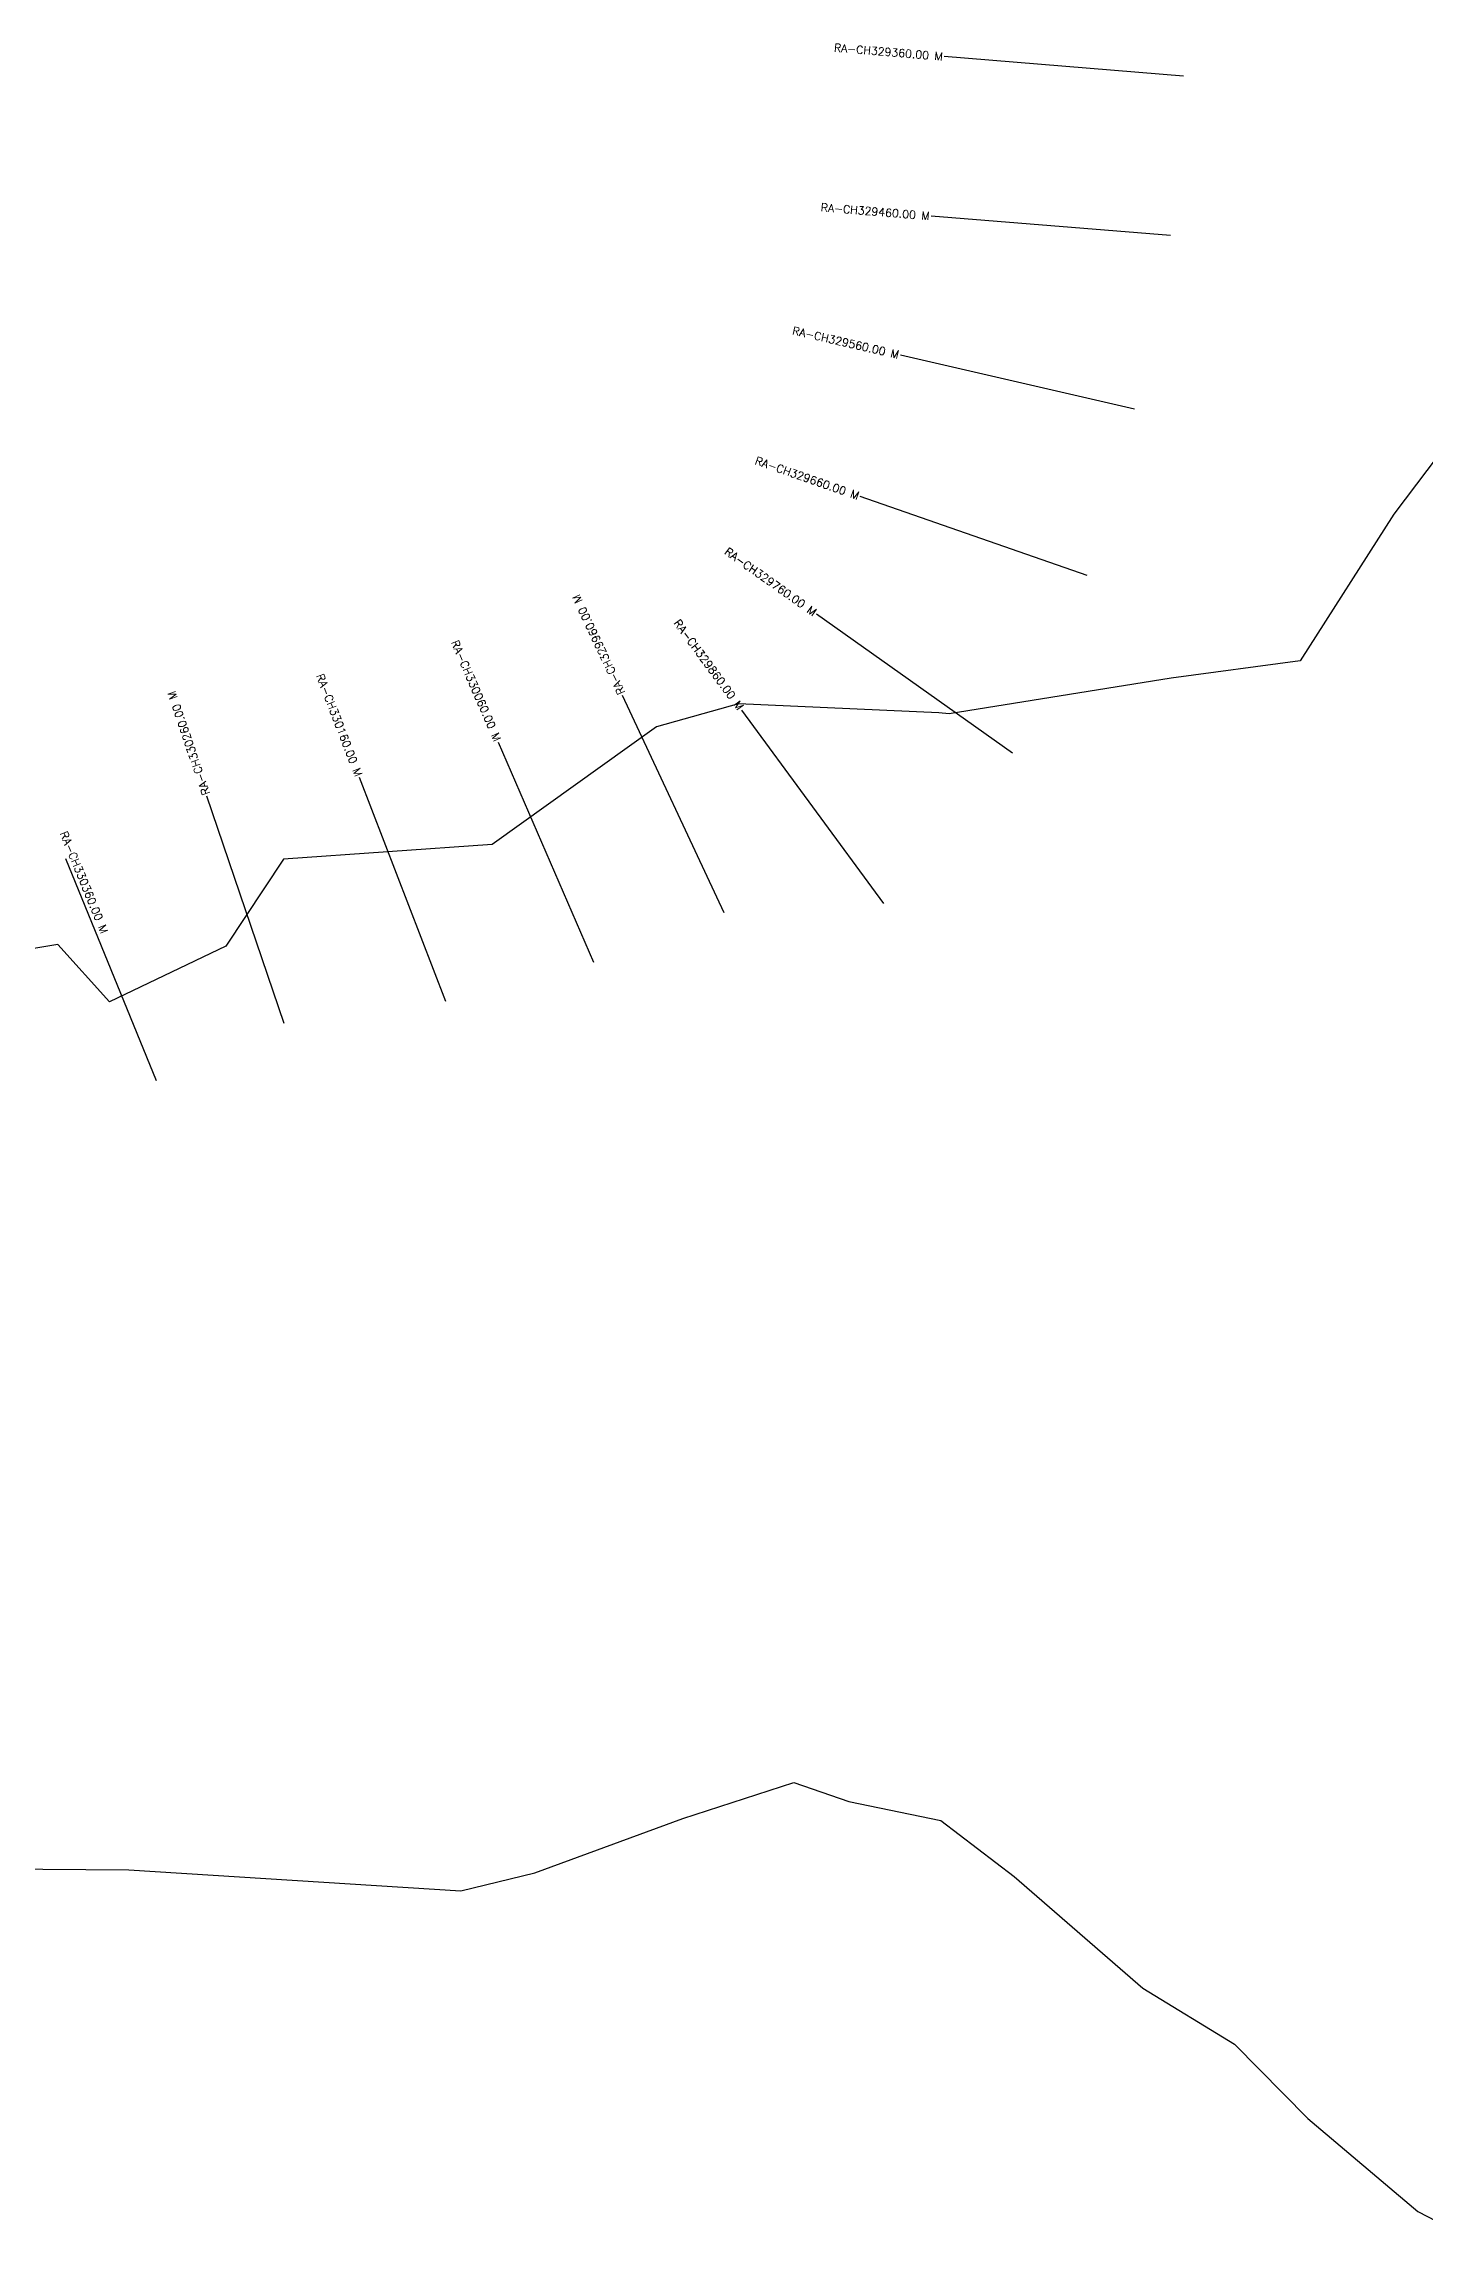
# Model space of a CAD drawing. Header units: metres. Extents: x 288417 to 291917, y 1992097 to 1994531.
# Drawn here: x 289305 to 290167, y 1993165 to 1994531 of the extents above; entities that cross this region are included whole.
import ezdxf
from ezdxf.enums import TextEntityAlignment as Align

# ---------------------------------------------------------------- set-up
doc = ezdxf.new("R2010")
doc.units = ezdxf.units.M
doc.header["$MEASUREMENT"] = 0
for name, color, linetype in [('CS', 134, 'Continuous'), ('CSMark', 6, 'Continuous'), ('VILLAGE BOUNDRY', 10, 'Continuous')]:
    doc.layers.add(name, color=color, linetype=linetype)
doc.styles.get("Standard").update_dxf_attribs({"font": 'simplex.shx'})

msp = doc.modelspace()

# ---------------------------------------------------------------- linework, layer by layer
at = {"layer": 'CS'}
for p, q in [((290016.6, 1994511), (289867.1, 1994523.2)), ((290008.4, 1994411.4), (289858.9, 1994423.5)), ((289985.8, 1994302.9), (289839.7, 1994336.7)), ((289956.3, 1994199.1), (289814.6, 1994248.4)), ((289909.6, 1994088.1), (289787.2, 1994174.8)), ((289729.6, 1993988.3), (289666.1, 1994124.1)), ((289829.4, 1993994.1), (289740.7, 1994115)), ((289648.2, 1993957.2), (289588.5, 1994094.8)), ((289555.8, 1993932.9), (289501.8, 1994072.9)), ((289454.8, 1993919.2), (289406.4, 1994061.2)), ((289375, 1993883.3), (289318.3, 1994022.1))]:
    msp.add_line(p, q, dxfattribs=at)
at = {"layer": 'VILLAGE BOUNDRY'}
for points in [[(290182.7, 1994283.3), (290147.8, 1994237.4), (290089.4, 1994145.7), (290008.7, 1994134.8), (289870.2, 1994112.7), (289863.7, 1994113.2), (289738.5, 1994118.8), (289687.4, 1994104.5), (289584.6, 1994030.9), (289454.2, 1994021.9), (289418.2, 1993967.5), (289345.6, 1993932.7), (289313.4, 1993968.6), (289231.1, 1993954.7)], [(289115.6, 1993392.3), (289357.6, 1993390.4), (289565, 1993377.4), (289611.2, 1993388.5), (289703.7, 1993422.4), (289773, 1993445), (289807.5, 1993433.2), (289865, 1993421.2), (289910.8, 1993386.3), (289991, 1993316.5), (290048.4, 1993281.5), (290094.1, 1993235.1), (290162.9, 1993176.9), (290185.8, 1993165.2)]]:
    msp.add_lwpolyline(points, dxfattribs=at)

# ---------------------------------------------------------------- texts
at = {"layer": 'CSMark'}
for s, rotation, p in [('RA-CH329360.00 M', 355.3457, (289866.1, 1994523.3)), ('RA-CH329460.00 M', 355.3457, (289857.9, 1994423.6)), ('RA-CH329560.00 M', 346.9957, (289838.7, 1994336.9)), ('RA-CH329660.00 M', 340.8116, (289813.6, 1994248.7)), ('RA-CH329760.00 M', 324.674, (289786.4, 1994175.4)), ('RA-CH329860.00 M', 306.2688, (289740.1, 1994115.8)), ('RA-CH330060.00 M', 293.4405, (289588.2, 1994095.8)), ('RA-CH330160.00 M', 291.094, (289501.4, 1994073.8)), ('RA-CH330360.00 M', 292.2344, (289342.6, 1993975.8))]:
    msp.add_text(s, height=5, rotation=rotation, dxfattribs=at).set_placement(p, align=Align.MIDDLE_RIGHT)
for s, rotation, p in [('RA-CH329960.00 M', 115.0828, (289665.6, 1994125)), ('RA-CH330260.00 M', 108.8112, (289406.1, 1994062.1))]:
    msp.add_text(s, height=5, rotation=rotation, dxfattribs=at).set_placement(p, align=Align.MIDDLE_LEFT)

doc.saveas('drawing.dxf')
